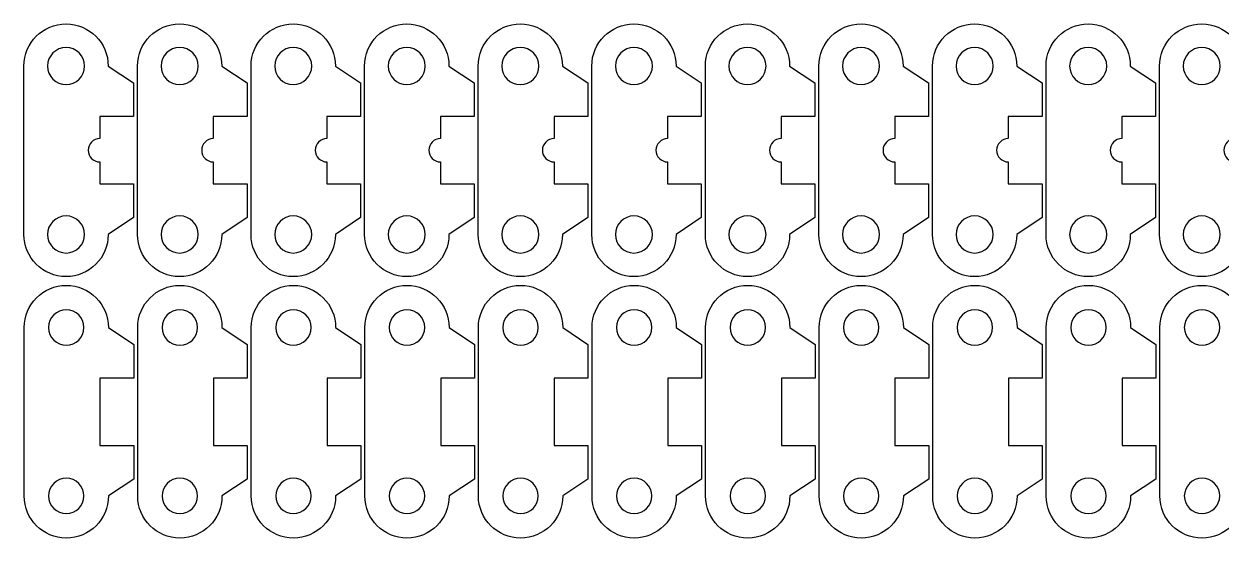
# Model space of a CAD drawing. Header units: inches. Extents: x 1117 to 1992, y -2324 to -585.
# Drawn here: x 1523.5 to 1594.5, y -2175.8 to -2145.3 of the extents above; entities that cross this region are included whole.
import ezdxf

# ---------------------------------------------------------------- set-up
doc = ezdxf.new("R2010")
doc.units = ezdxf.units.IN
doc.header["$MEASUREMENT"] = 0
doc.layers.add('Layer 1', color=7, linetype='Continuous')

msp = doc.modelspace()

# ---------------------------------------------------------------- linework, layer by layer
at = {"layer": 'Layer 1', "color": 18, "lineweight": 30, "true_color": 0x010101}
for points, knots in [([(1529.988, -2148.768), (1529.988, -2148.768), (1528.488, -2147.768), (1528.488, -2147.768), (1528.488, -2146.388), (1527.368, -2145.268), (1525.988, -2145.268), (1524.608, -2145.268), (1523.488, -2146.388), (1523.488, -2147.768), (1523.488, -2147.768), (1523.488, -2157.768), (1523.488, -2157.768), (1523.488, -2159.15), (1524.608, -2160.268), (1525.988, -2160.268), (1527.369, -2160.268), (1528.488, -2159.149), (1528.488, -2157.768), (1528.488, -2157.768), (1529.988, -2156.768), (1529.988, -2156.768), (1529.988, -2156.768), (1529.988, -2154.768), (1529.988, -2154.768), (1529.988, -2154.768), (1527.986, -2154.768), (1527.986, -2154.768), (1527.986, -2154.768), (1527.986, -2153.459), (1527.986, -2153.459), (1527.604, -2153.459), (1527.295, -2153.149), (1527.295, -2152.768), (1527.295, -2152.386), (1527.604, -2152.077), (1527.986, -2152.077), (1527.986, -2152.077), (1527.986, -2150.768), (1527.986, -2150.768), (1527.986, -2150.768), (1529.988, -2150.768), (1529.988, -2150.768), (1529.988, -2150.768), (1529.988, -2148.768), (1529.988, -2148.768)], [0, 0, 0, 0, 1, 1, 1, 2, 2, 2, 3, 3, 3, 4, 4, 4, 5, 5, 5, 6, 6, 6, 7, 7, 7, 8, 8, 8, 9, 9, 9, 10, 10, 10, 11, 11, 11, 12, 12, 12, 13, 13, 13, 14, 14, 14, 15, 15, 15, 15]), ([(1536.728, -2148.768), (1536.728, -2148.768), (1535.228, -2147.768), (1535.228, -2147.768), (1535.228, -2146.388), (1534.108, -2145.268), (1532.727, -2145.268), (1531.347, -2145.268), (1530.227, -2146.388), (1530.227, -2147.768), (1530.227, -2147.768), (1530.227, -2157.768), (1530.227, -2157.768), (1530.227, -2159.15), (1531.347, -2160.268), (1532.727, -2160.268), (1534.108, -2160.268), (1535.228, -2159.149), (1535.228, -2157.768), (1535.228, -2157.768), (1536.728, -2156.768), (1536.728, -2156.768), (1536.728, -2156.768), (1536.728, -2154.768), (1536.728, -2154.768), (1536.728, -2154.768), (1534.726, -2154.768), (1534.726, -2154.768), (1534.726, -2154.768), (1534.726, -2153.459), (1534.726, -2153.459), (1534.344, -2153.459), (1534.035, -2153.149), (1534.035, -2152.768), (1534.035, -2152.386), (1534.344, -2152.077), (1534.726, -2152.077), (1534.726, -2152.077), (1534.726, -2150.768), (1534.726, -2150.768), (1534.726, -2150.768), (1536.728, -2150.768), (1536.728, -2150.768), (1536.728, -2150.768), (1536.728, -2148.768), (1536.728, -2148.768)], [0, 0, 0, 0, 1, 1, 1, 2, 2, 2, 3, 3, 3, 4, 4, 4, 5, 5, 5, 6, 6, 6, 7, 7, 7, 8, 8, 8, 9, 9, 9, 10, 10, 10, 11, 11, 11, 12, 12, 12, 13, 13, 13, 14, 14, 14, 15, 15, 15, 15]), ([(1543.467, -2148.768), (1543.467, -2148.768), (1541.968, -2147.768), (1541.968, -2147.768), (1541.968, -2146.388), (1540.848, -2145.268), (1539.467, -2145.268), (1538.087, -2145.268), (1536.967, -2146.388), (1536.967, -2147.768), (1536.967, -2147.768), (1536.967, -2157.768), (1536.967, -2157.768), (1536.967, -2159.15), (1538.087, -2160.268), (1539.467, -2160.268), (1540.848, -2160.268), (1541.968, -2159.149), (1541.968, -2157.768), (1541.968, -2157.768), (1543.467, -2156.768), (1543.467, -2156.768), (1543.467, -2156.768), (1543.467, -2154.768), (1543.467, -2154.768), (1543.467, -2154.768), (1541.465, -2154.768), (1541.465, -2154.768), (1541.465, -2154.768), (1541.465, -2153.459), (1541.465, -2153.459), (1541.084, -2153.459), (1540.775, -2153.149), (1540.775, -2152.768), (1540.775, -2152.386), (1541.084, -2152.077), (1541.465, -2152.077), (1541.465, -2152.077), (1541.465, -2150.768), (1541.465, -2150.768), (1541.465, -2150.768), (1543.467, -2150.768), (1543.467, -2150.768), (1543.467, -2150.768), (1543.467, -2148.768), (1543.467, -2148.768)], [0, 0, 0, 0, 1, 1, 1, 2, 2, 2, 3, 3, 3, 4, 4, 4, 5, 5, 5, 6, 6, 6, 7, 7, 7, 8, 8, 8, 9, 9, 9, 10, 10, 10, 11, 11, 11, 12, 12, 12, 13, 13, 13, 14, 14, 14, 15, 15, 15, 15]), ([(1550.207, -2148.768), (1550.207, -2148.768), (1548.707, -2147.768), (1548.707, -2147.768), (1548.707, -2146.388), (1547.587, -2145.268), (1546.207, -2145.268), (1544.827, -2145.268), (1543.706, -2146.388), (1543.706, -2147.768), (1543.706, -2147.768), (1543.706, -2157.768), (1543.706, -2157.768), (1543.706, -2159.15), (1544.827, -2160.268), (1546.207, -2160.268), (1547.588, -2160.268), (1548.707, -2159.149), (1548.707, -2157.768), (1548.707, -2157.768), (1550.207, -2156.768), (1550.207, -2156.768), (1550.207, -2156.768), (1550.207, -2154.768), (1550.207, -2154.768), (1550.207, -2154.768), (1548.205, -2154.768), (1548.205, -2154.768), (1548.205, -2154.768), (1548.205, -2153.459), (1548.205, -2153.459), (1547.823, -2153.459), (1547.514, -2153.149), (1547.514, -2152.768), (1547.514, -2152.386), (1547.823, -2152.077), (1548.205, -2152.077), (1548.205, -2152.077), (1548.205, -2150.768), (1548.205, -2150.768), (1548.205, -2150.768), (1550.207, -2150.768), (1550.207, -2150.768), (1550.207, -2150.768), (1550.207, -2148.768), (1550.207, -2148.768)], [0, 0, 0, 0, 1, 1, 1, 2, 2, 2, 3, 3, 3, 4, 4, 4, 5, 5, 5, 6, 6, 6, 7, 7, 7, 8, 8, 8, 9, 9, 9, 10, 10, 10, 11, 11, 11, 12, 12, 12, 13, 13, 13, 14, 14, 14, 15, 15, 15, 15]), ([(1556.946, -2148.768), (1556.946, -2148.768), (1555.447, -2147.768), (1555.447, -2147.768), (1555.447, -2146.388), (1554.327, -2145.268), (1552.946, -2145.268), (1551.566, -2145.268), (1550.446, -2146.388), (1550.446, -2147.768), (1550.446, -2147.768), (1550.446, -2157.768), (1550.446, -2157.768), (1550.446, -2159.15), (1551.566, -2160.268), (1552.946, -2160.268), (1554.327, -2160.268), (1555.447, -2159.149), (1555.447, -2157.768), (1555.447, -2157.768), (1556.946, -2156.768), (1556.946, -2156.768), (1556.946, -2156.768), (1556.946, -2154.768), (1556.946, -2154.768), (1556.946, -2154.768), (1554.945, -2154.768), (1554.945, -2154.768), (1554.945, -2154.768), (1554.945, -2153.459), (1554.945, -2153.459), (1554.563, -2153.459), (1554.254, -2153.149), (1554.254, -2152.768), (1554.254, -2152.386), (1554.563, -2152.077), (1554.945, -2152.077), (1554.945, -2152.077), (1554.945, -2150.768), (1554.945, -2150.768), (1554.945, -2150.768), (1556.946, -2150.768), (1556.946, -2150.768), (1556.946, -2150.768), (1556.946, -2148.768), (1556.946, -2148.768)], [0, 0, 0, 0, 1, 1, 1, 2, 2, 2, 3, 3, 3, 4, 4, 4, 5, 5, 5, 6, 6, 6, 7, 7, 7, 8, 8, 8, 9, 9, 9, 10, 10, 10, 11, 11, 11, 12, 12, 12, 13, 13, 13, 14, 14, 14, 15, 15, 15, 15]), ([(1563.686, -2148.768), (1563.686, -2148.768), (1562.186, -2147.768), (1562.186, -2147.768), (1562.186, -2146.388), (1561.066, -2145.268), (1559.686, -2145.268), (1558.306, -2145.268), (1557.186, -2146.388), (1557.186, -2147.768), (1557.186, -2147.768), (1557.186, -2157.768), (1557.186, -2157.768), (1557.186, -2159.15), (1558.306, -2160.268), (1559.686, -2160.268), (1561.067, -2160.268), (1562.186, -2159.149), (1562.186, -2157.768), (1562.186, -2157.768), (1563.686, -2156.768), (1563.686, -2156.768), (1563.686, -2156.768), (1563.686, -2154.768), (1563.686, -2154.768), (1563.686, -2154.768), (1561.684, -2154.768), (1561.684, -2154.768), (1561.684, -2154.768), (1561.684, -2153.459), (1561.684, -2153.459), (1561.302, -2153.459), (1560.993, -2153.149), (1560.993, -2152.768), (1560.993, -2152.386), (1561.302, -2152.077), (1561.684, -2152.077), (1561.684, -2152.077), (1561.684, -2150.768), (1561.684, -2150.768), (1561.684, -2150.768), (1563.686, -2150.768), (1563.686, -2150.768), (1563.686, -2150.768), (1563.686, -2148.768), (1563.686, -2148.768)], [0, 0, 0, 0, 1, 1, 1, 2, 2, 2, 3, 3, 3, 4, 4, 4, 5, 5, 5, 6, 6, 6, 7, 7, 7, 8, 8, 8, 9, 9, 9, 10, 10, 10, 11, 11, 11, 12, 12, 12, 13, 13, 13, 14, 14, 14, 15, 15, 15, 15]), ([(1570.426, -2148.768), (1570.426, -2148.768), (1568.926, -2147.768), (1568.926, -2147.768), (1568.926, -2146.388), (1567.806, -2145.268), (1566.426, -2145.268), (1565.046, -2145.268), (1563.926, -2146.388), (1563.926, -2147.768), (1563.926, -2147.768), (1563.926, -2157.768), (1563.926, -2157.768), (1563.926, -2159.15), (1565.046, -2160.268), (1566.426, -2160.268), (1567.806, -2160.268), (1568.926, -2159.149), (1568.926, -2157.768), (1568.926, -2157.768), (1570.426, -2156.768), (1570.426, -2156.768), (1570.426, -2156.768), (1570.426, -2154.768), (1570.426, -2154.768), (1570.426, -2154.768), (1568.424, -2154.768), (1568.424, -2154.768), (1568.424, -2154.768), (1568.424, -2153.459), (1568.424, -2153.459), (1568.042, -2153.459), (1567.733, -2153.149), (1567.733, -2152.768), (1567.733, -2152.386), (1568.042, -2152.077), (1568.424, -2152.077), (1568.424, -2152.077), (1568.424, -2150.768), (1568.424, -2150.768), (1568.424, -2150.768), (1570.426, -2150.768), (1570.426, -2150.768), (1570.426, -2150.768), (1570.426, -2148.768), (1570.426, -2148.768)], [0, 0, 0, 0, 1, 1, 1, 2, 2, 2, 3, 3, 3, 4, 4, 4, 5, 5, 5, 6, 6, 6, 7, 7, 7, 8, 8, 8, 9, 9, 9, 10, 10, 10, 11, 11, 11, 12, 12, 12, 13, 13, 13, 14, 14, 14, 15, 15, 15, 15]), ([(1577.165, -2148.768), (1577.165, -2148.768), (1575.666, -2147.768), (1575.666, -2147.768), (1575.666, -2146.388), (1574.545, -2145.268), (1573.165, -2145.268), (1571.785, -2145.268), (1570.665, -2146.388), (1570.665, -2147.768), (1570.665, -2147.768), (1570.665, -2157.768), (1570.665, -2157.768), (1570.665, -2159.15), (1571.785, -2160.268), (1573.165, -2160.268), (1574.546, -2160.268), (1575.666, -2159.149), (1575.666, -2157.768), (1575.666, -2157.768), (1577.165, -2156.768), (1577.165, -2156.768), (1577.165, -2156.768), (1577.165, -2154.768), (1577.165, -2154.768), (1577.165, -2154.768), (1575.163, -2154.768), (1575.163, -2154.768), (1575.163, -2154.768), (1575.163, -2153.459), (1575.163, -2153.459), (1574.782, -2153.459), (1574.472, -2153.149), (1574.472, -2152.768), (1574.472, -2152.386), (1574.782, -2152.077), (1575.163, -2152.077), (1575.163, -2152.077), (1575.163, -2150.768), (1575.163, -2150.768), (1575.163, -2150.768), (1577.165, -2150.768), (1577.165, -2150.768), (1577.165, -2150.768), (1577.165, -2148.768), (1577.165, -2148.768)], [0, 0, 0, 0, 1, 1, 1, 2, 2, 2, 3, 3, 3, 4, 4, 4, 5, 5, 5, 6, 6, 6, 7, 7, 7, 8, 8, 8, 9, 9, 9, 10, 10, 10, 11, 11, 11, 12, 12, 12, 13, 13, 13, 14, 14, 14, 15, 15, 15, 15]), ([(1583.905, -2148.768), (1583.905, -2148.768), (1582.405, -2147.768), (1582.405, -2147.768), (1582.405, -2146.388), (1581.285, -2145.268), (1579.905, -2145.268), (1578.525, -2145.268), (1577.405, -2146.388), (1577.405, -2147.768), (1577.405, -2147.768), (1577.405, -2157.768), (1577.405, -2157.768), (1577.405, -2159.15), (1578.525, -2160.268), (1579.905, -2160.268), (1581.286, -2160.268), (1582.405, -2159.149), (1582.405, -2157.768), (1582.405, -2157.768), (1583.905, -2156.768), (1583.905, -2156.768), (1583.905, -2156.768), (1583.905, -2154.768), (1583.905, -2154.768), (1583.905, -2154.768), (1581.903, -2154.768), (1581.903, -2154.768), (1581.903, -2154.768), (1581.903, -2153.459), (1581.903, -2153.459), (1581.521, -2153.459), (1581.212, -2153.149), (1581.212, -2152.768), (1581.212, -2152.386), (1581.521, -2152.077), (1581.903, -2152.077), (1581.903, -2152.077), (1581.903, -2150.768), (1581.903, -2150.768), (1581.903, -2150.768), (1583.905, -2150.768), (1583.905, -2150.768), (1583.905, -2150.768), (1583.905, -2148.768), (1583.905, -2148.768)], [0, 0, 0, 0, 1, 1, 1, 2, 2, 2, 3, 3, 3, 4, 4, 4, 5, 5, 5, 6, 6, 6, 7, 7, 7, 8, 8, 8, 9, 9, 9, 10, 10, 10, 11, 11, 11, 12, 12, 12, 13, 13, 13, 14, 14, 14, 15, 15, 15, 15]), ([(1590.645, -2148.768), (1590.645, -2148.768), (1589.145, -2147.768), (1589.145, -2147.768), (1589.145, -2146.388), (1588.025, -2145.268), (1586.645, -2145.268), (1585.264, -2145.268), (1584.144, -2146.388), (1584.144, -2147.768), (1584.144, -2147.768), (1584.144, -2157.768), (1584.144, -2157.768), (1584.144, -2159.15), (1585.264, -2160.268), (1586.645, -2160.268), (1588.025, -2160.268), (1589.145, -2159.149), (1589.145, -2157.768), (1589.145, -2157.768), (1590.645, -2156.768), (1590.645, -2156.768), (1590.645, -2156.768), (1590.645, -2154.768), (1590.645, -2154.768), (1590.645, -2154.768), (1588.643, -2154.768), (1588.643, -2154.768), (1588.643, -2154.768), (1588.643, -2153.459), (1588.643, -2153.459), (1588.261, -2153.459), (1587.952, -2153.149), (1587.952, -2152.768), (1587.952, -2152.386), (1588.261, -2152.077), (1588.643, -2152.077), (1588.643, -2152.077), (1588.643, -2150.768), (1588.643, -2150.768), (1588.643, -2150.768), (1590.645, -2150.768), (1590.645, -2150.768), (1590.645, -2150.768), (1590.645, -2148.768), (1590.645, -2148.768)], [0, 0, 0, 0, 1, 1, 1, 2, 2, 2, 3, 3, 3, 4, 4, 4, 5, 5, 5, 6, 6, 6, 7, 7, 7, 8, 8, 8, 9, 9, 9, 10, 10, 10, 11, 11, 11, 12, 12, 12, 13, 13, 13, 14, 14, 14, 15, 15, 15, 15]), ([(1597.384, -2148.768), (1597.384, -2148.768), (1595.885, -2147.768), (1595.885, -2147.768), (1595.885, -2146.388), (1594.765, -2145.268), (1593.384, -2145.268), (1592.004, -2145.268), (1590.884, -2146.388), (1590.884, -2147.768), (1590.884, -2147.768), (1590.884, -2157.768), (1590.884, -2157.768), (1590.884, -2159.15), (1592.004, -2160.268), (1593.384, -2160.268), (1594.765, -2160.268), (1595.885, -2159.149), (1595.885, -2157.768), (1595.885, -2157.768), (1597.384, -2156.768), (1597.384, -2156.768), (1597.384, -2156.768), (1597.384, -2154.768), (1597.384, -2154.768), (1597.384, -2154.768), (1595.382, -2154.768), (1595.382, -2154.768), (1595.382, -2154.768), (1595.382, -2153.459), (1595.382, -2153.459), (1595.001, -2153.459), (1594.692, -2153.149), (1594.692, -2152.768), (1594.692, -2152.386), (1595.001, -2152.077), (1595.382, -2152.077), (1595.382, -2152.077), (1595.382, -2150.768), (1595.382, -2150.768), (1595.382, -2150.768), (1597.384, -2150.768), (1597.384, -2150.768), (1597.384, -2150.768), (1597.384, -2148.768), (1597.384, -2148.768)], [0, 0, 0, 0, 1, 1, 1, 2, 2, 2, 3, 3, 3, 4, 4, 4, 5, 5, 5, 6, 6, 6, 7, 7, 7, 8, 8, 8, 9, 9, 9, 10, 10, 10, 11, 11, 11, 12, 12, 12, 13, 13, 13, 14, 14, 14, 15, 15, 15, 15]), ([(1525.988, -2148.868), (1525.38, -2148.868), (1524.888, -2148.376), (1524.888, -2147.768), (1524.888, -2147.16), (1525.381, -2146.668), (1525.988, -2146.668), (1526.596, -2146.668), (1527.088, -2147.16), (1527.088, -2147.768), (1527.088, -2148.376), (1526.595, -2148.868), (1525.988, -2148.868)], [0, 0, 0, 0, 1, 1, 1, 2, 2, 2, 3, 3, 3, 4, 4, 4, 4]), ([(1532.727, -2148.868), (1532.12, -2148.868), (1531.628, -2148.376), (1531.628, -2147.768), (1531.628, -2147.16), (1532.12, -2146.668), (1532.727, -2146.668), (1533.335, -2146.668), (1533.828, -2147.16), (1533.828, -2147.768), (1533.827, -2148.376), (1533.335, -2148.868), (1532.727, -2148.868)], [0, 0, 0, 0, 1, 1, 1, 2, 2, 2, 3, 3, 3, 4, 4, 4, 4]), ([(1539.467, -2148.868), (1538.86, -2148.868), (1538.367, -2148.376), (1538.367, -2147.768), (1538.367, -2147.16), (1538.86, -2146.668), (1539.467, -2146.668), (1540.075, -2146.668), (1540.567, -2147.16), (1540.567, -2147.768), (1540.567, -2148.376), (1540.074, -2148.868), (1539.467, -2148.868)], [0, 0, 0, 0, 1, 1, 1, 2, 2, 2, 3, 3, 3, 4, 4, 4, 4]), ([(1546.207, -2148.868), (1545.599, -2148.868), (1545.107, -2148.376), (1545.107, -2147.768), (1545.107, -2147.16), (1545.599, -2146.668), (1546.207, -2146.668), (1546.814, -2146.668), (1547.307, -2147.16), (1547.307, -2147.768), (1547.307, -2148.376), (1546.814, -2148.868), (1546.207, -2148.868)], [0, 0, 0, 0, 1, 1, 1, 2, 2, 2, 3, 3, 3, 4, 4, 4, 4]), ([(1552.946, -2148.868), (1552.339, -2148.868), (1551.847, -2148.376), (1551.847, -2147.768), (1551.847, -2147.16), (1552.339, -2146.668), (1552.946, -2146.668), (1553.554, -2146.668), (1554.047, -2147.16), (1554.047, -2147.768), (1554.047, -2148.376), (1553.554, -2148.868), (1552.946, -2148.868)], [0, 0, 0, 0, 1, 1, 1, 2, 2, 2, 3, 3, 3, 4, 4, 4, 4]), ([(1559.686, -2148.868), (1559.078, -2148.868), (1558.586, -2148.376), (1558.586, -2147.768), (1558.586, -2147.16), (1559.079, -2146.668), (1559.686, -2146.668), (1560.294, -2146.668), (1560.786, -2147.16), (1560.786, -2147.768), (1560.786, -2148.376), (1560.294, -2148.868), (1559.686, -2148.868)], [0, 0, 0, 0, 1, 1, 1, 2, 2, 2, 3, 3, 3, 4, 4, 4, 4]), ([(1566.426, -2148.868), (1565.818, -2148.868), (1565.326, -2148.376), (1565.326, -2147.768), (1565.326, -2147.16), (1565.819, -2146.668), (1566.426, -2146.668), (1567.034, -2146.668), (1567.526, -2147.16), (1567.526, -2147.768), (1567.526, -2148.376), (1567.033, -2148.868), (1566.426, -2148.868)], [0, 0, 0, 0, 1, 1, 1, 2, 2, 2, 3, 3, 3, 4, 4, 4, 4]), ([(1573.165, -2148.868), (1572.558, -2148.868), (1572.066, -2148.376), (1572.066, -2147.768), (1572.066, -2147.16), (1572.558, -2146.668), (1573.165, -2146.668), (1573.773, -2146.668), (1574.266, -2147.16), (1574.266, -2147.768), (1574.266, -2148.376), (1573.773, -2148.868), (1573.165, -2148.868)], [0, 0, 0, 0, 1, 1, 1, 2, 2, 2, 3, 3, 3, 4, 4, 4, 4]), ([(1579.905, -2148.868), (1579.298, -2148.868), (1578.805, -2148.376), (1578.805, -2147.768), (1578.805, -2147.16), (1579.298, -2146.668), (1579.905, -2146.668), (1580.513, -2146.668), (1581.005, -2147.16), (1581.005, -2147.768), (1581.005, -2148.376), (1580.512, -2148.868), (1579.905, -2148.868)], [0, 0, 0, 0, 1, 1, 1, 2, 2, 2, 3, 3, 3, 4, 4, 4, 4]), ([(1586.645, -2148.868), (1586.037, -2148.868), (1585.545, -2148.376), (1585.545, -2147.768), (1585.545, -2147.16), (1586.037, -2146.668), (1586.645, -2146.668), (1587.252, -2146.668), (1587.745, -2147.16), (1587.745, -2147.768), (1587.745, -2148.376), (1587.252, -2148.868), (1586.645, -2148.868)], [0, 0, 0, 0, 1, 1, 1, 2, 2, 2, 3, 3, 3, 4, 4, 4, 4]), ([(1593.384, -2148.868), (1592.777, -2148.868), (1592.285, -2148.376), (1592.285, -2147.768), (1592.285, -2147.16), (1592.777, -2146.668), (1593.384, -2146.668), (1593.992, -2146.668), (1594.485, -2147.16), (1594.485, -2147.768), (1594.485, -2148.376), (1593.992, -2148.868), (1593.384, -2148.868)], [0, 0, 0, 0, 1, 1, 1, 2, 2, 2, 3, 3, 3, 4, 4, 4, 4]), ([(1525.988, -2158.868), (1525.38, -2158.868), (1524.888, -2158.375), (1524.888, -2157.768), (1524.888, -2157.16), (1525.381, -2156.667), (1525.988, -2156.667), (1526.596, -2156.667), (1527.088, -2157.16), (1527.088, -2157.768), (1527.088, -2158.375), (1526.595, -2158.868), (1525.988, -2158.868)], [0, 0, 0, 0, 1, 1, 1, 2, 2, 2, 3, 3, 3, 4, 4, 4, 4]), ([(1532.727, -2158.868), (1532.12, -2158.868), (1531.628, -2158.375), (1531.628, -2157.768), (1531.628, -2157.16), (1532.12, -2156.667), (1532.727, -2156.667), (1533.335, -2156.667), (1533.828, -2157.16), (1533.828, -2157.768), (1533.827, -2158.375), (1533.335, -2158.868), (1532.727, -2158.868)], [0, 0, 0, 0, 1, 1, 1, 2, 2, 2, 3, 3, 3, 4, 4, 4, 4]), ([(1539.467, -2158.868), (1538.86, -2158.868), (1538.367, -2158.375), (1538.367, -2157.768), (1538.367, -2157.16), (1538.86, -2156.667), (1539.467, -2156.667), (1540.075, -2156.667), (1540.567, -2157.16), (1540.567, -2157.768), (1540.567, -2158.375), (1540.074, -2158.868), (1539.467, -2158.868)], [0, 0, 0, 0, 1, 1, 1, 2, 2, 2, 3, 3, 3, 4, 4, 4, 4]), ([(1546.207, -2158.868), (1545.599, -2158.868), (1545.107, -2158.375), (1545.107, -2157.768), (1545.107, -2157.16), (1545.599, -2156.667), (1546.207, -2156.667), (1546.814, -2156.667), (1547.307, -2157.16), (1547.307, -2157.768), (1547.307, -2158.375), (1546.814, -2158.868), (1546.207, -2158.868)], [0, 0, 0, 0, 1, 1, 1, 2, 2, 2, 3, 3, 3, 4, 4, 4, 4]), ([(1552.946, -2158.868), (1552.339, -2158.868), (1551.847, -2158.375), (1551.847, -2157.768), (1551.847, -2157.16), (1552.339, -2156.667), (1552.946, -2156.667), (1553.554, -2156.667), (1554.047, -2157.16), (1554.047, -2157.768), (1554.047, -2158.375), (1553.554, -2158.868), (1552.946, -2158.868)], [0, 0, 0, 0, 1, 1, 1, 2, 2, 2, 3, 3, 3, 4, 4, 4, 4]), ([(1559.686, -2158.868), (1559.078, -2158.868), (1558.586, -2158.375), (1558.586, -2157.768), (1558.586, -2157.16), (1559.079, -2156.667), (1559.686, -2156.667), (1560.294, -2156.667), (1560.786, -2157.16), (1560.786, -2157.768), (1560.786, -2158.375), (1560.294, -2158.868), (1559.686, -2158.868)], [0, 0, 0, 0, 1, 1, 1, 2, 2, 2, 3, 3, 3, 4, 4, 4, 4]), ([(1566.426, -2158.868), (1565.818, -2158.868), (1565.326, -2158.375), (1565.326, -2157.768), (1565.326, -2157.16), (1565.819, -2156.667), (1566.426, -2156.667), (1567.034, -2156.667), (1567.526, -2157.16), (1567.526, -2157.768), (1567.526, -2158.375), (1567.033, -2158.868), (1566.426, -2158.868)], [0, 0, 0, 0, 1, 1, 1, 2, 2, 2, 3, 3, 3, 4, 4, 4, 4]), ([(1573.165, -2158.868), (1572.558, -2158.868), (1572.066, -2158.375), (1572.066, -2157.768), (1572.066, -2157.16), (1572.558, -2156.667), (1573.165, -2156.667), (1573.773, -2156.667), (1574.266, -2157.16), (1574.266, -2157.768), (1574.266, -2158.375), (1573.773, -2158.868), (1573.165, -2158.868)], [0, 0, 0, 0, 1, 1, 1, 2, 2, 2, 3, 3, 3, 4, 4, 4, 4]), ([(1579.905, -2158.868), (1579.298, -2158.868), (1578.805, -2158.375), (1578.805, -2157.768), (1578.805, -2157.16), (1579.298, -2156.667), (1579.905, -2156.667), (1580.513, -2156.667), (1581.005, -2157.16), (1581.005, -2157.768), (1581.005, -2158.375), (1580.512, -2158.868), (1579.905, -2158.868)], [0, 0, 0, 0, 1, 1, 1, 2, 2, 2, 3, 3, 3, 4, 4, 4, 4]), ([(1586.645, -2158.868), (1586.037, -2158.868), (1585.545, -2158.375), (1585.545, -2157.768), (1585.545, -2157.16), (1586.037, -2156.667), (1586.645, -2156.667), (1587.252, -2156.667), (1587.745, -2157.16), (1587.745, -2157.768), (1587.745, -2158.375), (1587.252, -2158.868), (1586.645, -2158.868)], [0, 0, 0, 0, 1, 1, 1, 2, 2, 2, 3, 3, 3, 4, 4, 4, 4]), ([(1593.384, -2158.868), (1592.777, -2158.868), (1592.285, -2158.375), (1592.285, -2157.768), (1592.285, -2157.16), (1592.777, -2156.667), (1593.384, -2156.667), (1593.992, -2156.667), (1594.485, -2157.16), (1594.485, -2157.768), (1594.485, -2158.375), (1593.992, -2158.868), (1593.384, -2158.868)], [0, 0, 0, 0, 1, 1, 1, 2, 2, 2, 3, 3, 3, 4, 4, 4, 4]), ([(1526, -2175.79), (1527.381, -2175.79), (1528.501, -2174.671), (1528.501, -2173.29), (1528.501, -2173.29), (1530.001, -2172.29), (1530.001, -2172.29), (1530.001, -2172.29), (1530.001, -2170.29), (1530.001, -2170.29), (1530.001, -2170.29), (1527.999, -2170.29), (1527.999, -2170.29), (1527.999, -2170.29), (1527.999, -2166.29), (1527.999, -2166.29), (1527.999, -2166.29), (1530.001, -2166.29), (1530.001, -2166.29), (1530.001, -2166.29), (1530.001, -2164.29), (1530.001, -2164.29), (1530.001, -2164.29), (1528.501, -2163.29), (1528.501, -2163.29), (1528.501, -2161.909), (1527.381, -2160.79), (1526, -2160.79), (1524.62, -2160.79), (1523.5, -2161.909), (1523.5, -2163.29), (1523.5, -2163.29), (1523.5, -2173.29), (1523.5, -2173.29), (1523.5, -2174.671), (1524.62, -2175.79), (1526, -2175.79)], [0, 0, 0, 0, 1, 1, 1, 2, 2, 2, 3, 3, 3, 4, 4, 4, 5, 5, 5, 6, 6, 6, 7, 7, 7, 8, 8, 8, 9, 9, 9, 10, 10, 10, 11, 11, 11, 12, 12, 12, 12]), ([(1532.74, -2175.79), (1534.121, -2175.79), (1535.24, -2174.671), (1535.24, -2173.29), (1535.24, -2173.29), (1536.74, -2172.29), (1536.74, -2172.29), (1536.74, -2172.29), (1536.74, -2170.29), (1536.74, -2170.29), (1536.74, -2170.29), (1534.738, -2170.29), (1534.738, -2170.29), (1534.738, -2170.29), (1534.738, -2166.29), (1534.738, -2166.29), (1534.738, -2166.29), (1536.74, -2166.29), (1536.74, -2166.29), (1536.74, -2166.29), (1536.74, -2164.29), (1536.74, -2164.29), (1536.74, -2164.29), (1535.24, -2163.29), (1535.24, -2163.29), (1535.24, -2161.909), (1534.121, -2160.79), (1532.74, -2160.79), (1531.36, -2160.79), (1530.24, -2161.909), (1530.24, -2163.29), (1530.24, -2163.29), (1530.24, -2173.29), (1530.24, -2173.29), (1530.24, -2174.671), (1531.36, -2175.79), (1532.74, -2175.79)], [0, 0, 0, 0, 1, 1, 1, 2, 2, 2, 3, 3, 3, 4, 4, 4, 5, 5, 5, 6, 6, 6, 7, 7, 7, 8, 8, 8, 9, 9, 9, 10, 10, 10, 11, 11, 11, 12, 12, 12, 12]), ([(1539.48, -2175.79), (1540.861, -2175.79), (1541.981, -2174.671), (1541.981, -2173.29), (1541.981, -2173.29), (1543.481, -2172.29), (1543.481, -2172.29), (1543.481, -2172.29), (1543.481, -2170.29), (1543.481, -2170.29), (1543.481, -2170.29), (1541.479, -2170.29), (1541.479, -2170.29), (1541.479, -2170.29), (1541.479, -2166.29), (1541.479, -2166.29), (1541.479, -2166.29), (1543.481, -2166.29), (1543.481, -2166.29), (1543.481, -2166.29), (1543.481, -2164.29), (1543.481, -2164.29), (1543.481, -2164.29), (1541.981, -2163.29), (1541.981, -2163.29), (1541.981, -2161.909), (1540.861, -2160.79), (1539.48, -2160.79), (1538.1, -2160.79), (1536.98, -2161.909), (1536.98, -2163.29), (1536.98, -2163.29), (1536.98, -2173.29), (1536.98, -2173.29), (1536.98, -2174.671), (1538.099, -2175.79), (1539.48, -2175.79)], [0, 0, 0, 0, 1, 1, 1, 2, 2, 2, 3, 3, 3, 4, 4, 4, 5, 5, 5, 6, 6, 6, 7, 7, 7, 8, 8, 8, 9, 9, 9, 10, 10, 10, 11, 11, 11, 12, 12, 12, 12]), ([(1546.22, -2175.79), (1547.601, -2175.79), (1548.72, -2174.671), (1548.72, -2173.29), (1548.72, -2173.29), (1550.22, -2172.29), (1550.22, -2172.29), (1550.22, -2172.29), (1550.22, -2170.29), (1550.22, -2170.29), (1550.22, -2170.29), (1548.218, -2170.29), (1548.218, -2170.29), (1548.218, -2170.29), (1548.218, -2166.29), (1548.218, -2166.29), (1548.218, -2166.29), (1550.22, -2166.29), (1550.22, -2166.29), (1550.22, -2166.29), (1550.22, -2164.29), (1550.22, -2164.29), (1550.22, -2164.29), (1548.72, -2163.29), (1548.72, -2163.29), (1548.72, -2161.909), (1547.601, -2160.79), (1546.22, -2160.79), (1544.84, -2160.79), (1543.72, -2161.909), (1543.72, -2163.29), (1543.72, -2163.29), (1543.72, -2173.29), (1543.72, -2173.29), (1543.72, -2174.671), (1544.84, -2175.79), (1546.22, -2175.79)], [0, 0, 0, 0, 1, 1, 1, 2, 2, 2, 3, 3, 3, 4, 4, 4, 5, 5, 5, 6, 6, 6, 7, 7, 7, 8, 8, 8, 9, 9, 9, 10, 10, 10, 11, 11, 11, 12, 12, 12, 12]), ([(1552.96, -2175.79), (1554.341, -2175.79), (1555.461, -2174.671), (1555.461, -2173.29), (1555.461, -2173.29), (1556.961, -2172.29), (1556.961, -2172.29), (1556.961, -2172.29), (1556.961, -2170.29), (1556.961, -2170.29), (1556.961, -2170.29), (1554.959, -2170.29), (1554.959, -2170.29), (1554.959, -2170.29), (1554.959, -2166.29), (1554.959, -2166.29), (1554.959, -2166.29), (1556.961, -2166.29), (1556.961, -2166.29), (1556.961, -2166.29), (1556.961, -2164.29), (1556.961, -2164.29), (1556.961, -2164.29), (1555.461, -2163.29), (1555.461, -2163.29), (1555.461, -2161.909), (1554.341, -2160.79), (1552.96, -2160.79), (1551.58, -2160.79), (1550.46, -2161.909), (1550.46, -2163.29), (1550.46, -2163.29), (1550.46, -2173.29), (1550.46, -2173.29), (1550.46, -2174.671), (1551.579, -2175.79), (1552.96, -2175.79)], [0, 0, 0, 0, 1, 1, 1, 2, 2, 2, 3, 3, 3, 4, 4, 4, 5, 5, 5, 6, 6, 6, 7, 7, 7, 8, 8, 8, 9, 9, 9, 10, 10, 10, 11, 11, 11, 12, 12, 12, 12]), ([(1559.7, -2175.79), (1561.081, -2175.79), (1562.201, -2174.671), (1562.201, -2173.29), (1562.201, -2173.29), (1563.7, -2172.29), (1563.7, -2172.29), (1563.7, -2172.29), (1563.7, -2170.29), (1563.7, -2170.29), (1563.7, -2170.29), (1561.699, -2170.29), (1561.699, -2170.29), (1561.699, -2170.29), (1561.699, -2166.29), (1561.699, -2166.29), (1561.699, -2166.29), (1563.7, -2166.29), (1563.7, -2166.29), (1563.7, -2166.29), (1563.7, -2164.29), (1563.7, -2164.29), (1563.7, -2164.29), (1562.201, -2163.29), (1562.201, -2163.29), (1562.201, -2161.909), (1561.081, -2160.79), (1559.7, -2160.79), (1558.32, -2160.79), (1557.2, -2161.909), (1557.2, -2163.29), (1557.2, -2163.29), (1557.2, -2173.29), (1557.2, -2173.29), (1557.2, -2174.671), (1558.32, -2175.79), (1559.7, -2175.79)], [0, 0, 0, 0, 1, 1, 1, 2, 2, 2, 3, 3, 3, 4, 4, 4, 5, 5, 5, 6, 6, 6, 7, 7, 7, 8, 8, 8, 9, 9, 9, 10, 10, 10, 11, 11, 11, 12, 12, 12, 12]), ([(1566.44, -2175.79), (1567.821, -2175.79), (1568.941, -2174.671), (1568.941, -2173.29), (1568.941, -2173.29), (1570.441, -2172.29), (1570.441, -2172.29), (1570.441, -2172.29), (1570.441, -2170.29), (1570.441, -2170.29), (1570.441, -2170.29), (1568.438, -2170.29), (1568.438, -2170.29), (1568.438, -2170.29), (1568.438, -2166.29), (1568.438, -2166.29), (1568.438, -2166.29), (1570.441, -2166.29), (1570.441, -2166.29), (1570.441, -2166.29), (1570.441, -2164.29), (1570.441, -2164.29), (1570.441, -2164.29), (1568.941, -2163.29), (1568.941, -2163.29), (1568.941, -2161.909), (1567.821, -2160.79), (1566.44, -2160.79), (1565.06, -2160.79), (1563.94, -2161.909), (1563.94, -2163.29), (1563.94, -2163.29), (1563.94, -2173.29), (1563.94, -2173.29), (1563.94, -2174.671), (1565.06, -2175.79), (1566.44, -2175.79)], [0, 0, 0, 0, 1, 1, 1, 2, 2, 2, 3, 3, 3, 4, 4, 4, 5, 5, 5, 6, 6, 6, 7, 7, 7, 8, 8, 8, 9, 9, 9, 10, 10, 10, 11, 11, 11, 12, 12, 12, 12]), ([(1573.18, -2175.79), (1574.561, -2175.79), (1575.681, -2174.671), (1575.681, -2173.29), (1575.681, -2173.29), (1577.18, -2172.29), (1577.18, -2172.29), (1577.18, -2172.29), (1577.18, -2170.29), (1577.18, -2170.29), (1577.18, -2170.29), (1575.179, -2170.29), (1575.179, -2170.29), (1575.179, -2170.29), (1575.179, -2166.29), (1575.179, -2166.29), (1575.179, -2166.29), (1577.18, -2166.29), (1577.18, -2166.29), (1577.18, -2166.29), (1577.18, -2164.29), (1577.18, -2164.29), (1577.18, -2164.29), (1575.681, -2163.29), (1575.681, -2163.29), (1575.681, -2161.909), (1574.561, -2160.79), (1573.18, -2160.79), (1571.8, -2160.79), (1570.68, -2161.909), (1570.68, -2163.29), (1570.68, -2163.29), (1570.68, -2173.29), (1570.68, -2173.29), (1570.68, -2174.671), (1571.8, -2175.79), (1573.18, -2175.79)], [0, 0, 0, 0, 1, 1, 1, 2, 2, 2, 3, 3, 3, 4, 4, 4, 5, 5, 5, 6, 6, 6, 7, 7, 7, 8, 8, 8, 9, 9, 9, 10, 10, 10, 11, 11, 11, 12, 12, 12, 12]), ([(1579.92, -2175.79), (1581.301, -2175.79), (1582.421, -2174.671), (1582.421, -2173.29), (1582.421, -2173.29), (1583.921, -2172.29), (1583.921, -2172.29), (1583.921, -2172.29), (1583.921, -2170.29), (1583.921, -2170.29), (1583.921, -2170.29), (1581.918, -2170.29), (1581.918, -2170.29), (1581.918, -2170.29), (1581.918, -2166.29), (1581.918, -2166.29), (1581.918, -2166.29), (1583.921, -2166.29), (1583.921, -2166.29), (1583.921, -2166.29), (1583.921, -2164.29), (1583.921, -2164.29), (1583.921, -2164.29), (1582.421, -2163.29), (1582.421, -2163.29), (1582.421, -2161.909), (1581.301, -2160.79), (1579.92, -2160.79), (1578.54, -2160.79), (1577.42, -2161.909), (1577.42, -2163.29), (1577.42, -2163.29), (1577.42, -2173.29), (1577.42, -2173.29), (1577.42, -2174.671), (1578.54, -2175.79), (1579.92, -2175.79)], [0, 0, 0, 0, 1, 1, 1, 2, 2, 2, 3, 3, 3, 4, 4, 4, 5, 5, 5, 6, 6, 6, 7, 7, 7, 8, 8, 8, 9, 9, 9, 10, 10, 10, 11, 11, 11, 12, 12, 12, 12]), ([(1586.66, -2175.79), (1588.041, -2175.79), (1589.161, -2174.671), (1589.161, -2173.29), (1589.161, -2173.29), (1590.66, -2172.29), (1590.66, -2172.29), (1590.66, -2172.29), (1590.66, -2170.29), (1590.66, -2170.29), (1590.66, -2170.29), (1588.659, -2170.29), (1588.659, -2170.29), (1588.659, -2170.29), (1588.659, -2166.29), (1588.659, -2166.29), (1588.659, -2166.29), (1590.66, -2166.29), (1590.66, -2166.29), (1590.66, -2166.29), (1590.66, -2164.29), (1590.66, -2164.29), (1590.66, -2164.29), (1589.161, -2163.29), (1589.161, -2163.29), (1589.161, -2161.909), (1588.041, -2160.79), (1586.66, -2160.79), (1585.28, -2160.79), (1584.16, -2161.909), (1584.16, -2163.29), (1584.16, -2163.29), (1584.16, -2173.29), (1584.16, -2173.29), (1584.16, -2174.671), (1585.28, -2175.79), (1586.66, -2175.79)], [0, 0, 0, 0, 1, 1, 1, 2, 2, 2, 3, 3, 3, 4, 4, 4, 5, 5, 5, 6, 6, 6, 7, 7, 7, 8, 8, 8, 9, 9, 9, 10, 10, 10, 11, 11, 11, 12, 12, 12, 12]), ([(1593.4, -2175.79), (1594.781, -2175.79), (1595.901, -2174.671), (1595.901, -2173.29), (1595.901, -2173.29), (1597.401, -2172.29), (1597.401, -2172.29), (1597.401, -2172.29), (1597.401, -2170.29), (1597.401, -2170.29), (1597.401, -2170.29), (1595.399, -2170.29), (1595.399, -2170.29), (1595.399, -2170.29), (1595.399, -2166.29), (1595.399, -2166.29), (1595.399, -2166.29), (1597.401, -2166.29), (1597.401, -2166.29), (1597.401, -2166.29), (1597.401, -2164.29), (1597.401, -2164.29), (1597.401, -2164.29), (1595.901, -2163.29), (1595.901, -2163.29), (1595.901, -2161.909), (1594.781, -2160.79), (1593.4, -2160.79), (1592.02, -2160.79), (1590.9, -2161.909), (1590.9, -2163.29), (1590.9, -2163.29), (1590.9, -2173.29), (1590.9, -2173.29), (1590.9, -2174.671), (1592.019, -2175.79), (1593.4, -2175.79)], [0, 0, 0, 0, 1, 1, 1, 2, 2, 2, 3, 3, 3, 4, 4, 4, 5, 5, 5, 6, 6, 6, 7, 7, 7, 8, 8, 8, 9, 9, 9, 10, 10, 10, 11, 11, 11, 12, 12, 12, 12]), ([(1526, -2164.34), (1525.42, -2164.34), (1524.951, -2163.87), (1524.951, -2163.29), (1524.951, -2162.71), (1525.42, -2162.239), (1526, -2162.239), (1526.581, -2162.239), (1527.051, -2162.71), (1527.051, -2163.29), (1527.05, -2163.87), (1526.58, -2164.34), (1526, -2164.34)], [0, 0, 0, 0, 1, 1, 1, 2, 2, 2, 3, 3, 3, 4, 4, 4, 4]), ([(1532.74, -2164.34), (1532.159, -2164.34), (1531.69, -2163.87), (1531.69, -2163.29), (1531.69, -2162.71), (1532.159, -2162.239), (1532.74, -2162.239), (1533.32, -2162.239), (1533.79, -2162.71), (1533.79, -2163.29), (1533.79, -2163.87), (1533.32, -2164.34), (1532.74, -2164.34)], [0, 0, 0, 0, 1, 1, 1, 2, 2, 2, 3, 3, 3, 4, 4, 4, 4]), ([(1539.48, -2164.34), (1538.9, -2164.34), (1538.43, -2163.87), (1538.43, -2163.29), (1538.43, -2162.71), (1538.9, -2162.239), (1539.48, -2162.239), (1540.061, -2162.239), (1540.531, -2162.71), (1540.531, -2163.29), (1540.53, -2163.87), (1540.06, -2164.34), (1539.48, -2164.34)], [0, 0, 0, 0, 1, 1, 1, 2, 2, 2, 3, 3, 3, 4, 4, 4, 4]), ([(1546.22, -2164.34), (1545.64, -2164.34), (1545.17, -2163.87), (1545.17, -2163.29), (1545.17, -2162.71), (1545.64, -2162.239), (1546.22, -2162.239), (1546.8, -2162.239), (1547.27, -2162.71), (1547.27, -2163.29), (1547.27, -2163.87), (1546.8, -2164.34), (1546.22, -2164.34)], [0, 0, 0, 0, 1, 1, 1, 2, 2, 2, 3, 3, 3, 4, 4, 4, 4]), ([(1552.96, -2164.34), (1552.38, -2164.34), (1551.91, -2163.87), (1551.91, -2163.29), (1551.91, -2162.71), (1552.38, -2162.239), (1552.96, -2162.239), (1553.541, -2162.239), (1554.011, -2162.71), (1554.011, -2163.29), (1554.011, -2163.87), (1553.54, -2164.34), (1552.96, -2164.34)], [0, 0, 0, 0, 1, 1, 1, 2, 2, 2, 3, 3, 3, 4, 4, 4, 4]), ([(1559.7, -2164.34), (1559.12, -2164.34), (1558.65, -2163.87), (1558.65, -2163.29), (1558.65, -2162.71), (1559.12, -2162.239), (1559.7, -2162.239), (1560.28, -2162.239), (1560.75, -2162.71), (1560.75, -2163.29), (1560.75, -2163.87), (1560.28, -2164.34), (1559.7, -2164.34)], [0, 0, 0, 0, 1, 1, 1, 2, 2, 2, 3, 3, 3, 4, 4, 4, 4]), ([(1566.44, -2164.34), (1565.86, -2164.34), (1565.39, -2163.87), (1565.39, -2163.29), (1565.39, -2162.71), (1565.86, -2162.239), (1566.44, -2162.239), (1567.021, -2162.239), (1567.491, -2162.71), (1567.491, -2163.29), (1567.49, -2163.87), (1567.02, -2164.34), (1566.44, -2164.34)], [0, 0, 0, 0, 1, 1, 1, 2, 2, 2, 3, 3, 3, 4, 4, 4, 4]), ([(1573.18, -2164.34), (1572.6, -2164.34), (1572.13, -2163.87), (1572.13, -2163.29), (1572.13, -2162.71), (1572.6, -2162.239), (1573.18, -2162.239), (1573.76, -2162.239), (1574.23, -2162.71), (1574.23, -2163.29), (1574.23, -2163.87), (1573.76, -2164.34), (1573.18, -2164.34)], [0, 0, 0, 0, 1, 1, 1, 2, 2, 2, 3, 3, 3, 4, 4, 4, 4]), ([(1579.92, -2164.34), (1579.34, -2164.34), (1578.87, -2163.87), (1578.87, -2163.29), (1578.87, -2162.71), (1579.34, -2162.239), (1579.92, -2162.239), (1580.501, -2162.239), (1580.971, -2162.71), (1580.971, -2163.29), (1580.97, -2163.87), (1580.5, -2164.34), (1579.92, -2164.34)], [0, 0, 0, 0, 1, 1, 1, 2, 2, 2, 3, 3, 3, 4, 4, 4, 4]), ([(1586.66, -2164.34), (1586.08, -2164.34), (1585.61, -2163.87), (1585.61, -2163.29), (1585.61, -2162.71), (1586.08, -2162.239), (1586.66, -2162.239), (1587.241, -2162.239), (1587.71, -2162.71), (1587.71, -2163.29), (1587.71, -2163.87), (1587.241, -2164.34), (1586.66, -2164.34)], [0, 0, 0, 0, 1, 1, 1, 2, 2, 2, 3, 3, 3, 4, 4, 4, 4]), ([(1593.4, -2164.34), (1592.82, -2164.34), (1592.35, -2163.87), (1592.35, -2163.29), (1592.35, -2162.71), (1592.82, -2162.239), (1593.4, -2162.239), (1593.981, -2162.239), (1594.451, -2162.71), (1594.451, -2163.29), (1594.45, -2163.87), (1593.98, -2164.34), (1593.4, -2164.34)], [0, 0, 0, 0, 1, 1, 1, 2, 2, 2, 3, 3, 3, 4, 4, 4, 4]), ([(1526, -2174.34), (1525.42, -2174.34), (1524.951, -2173.87), (1524.951, -2173.29), (1524.951, -2172.709), (1525.42, -2172.239), (1526, -2172.239), (1526.581, -2172.239), (1527.051, -2172.709), (1527.051, -2173.29), (1527.051, -2173.87), (1526.58, -2174.34), (1526, -2174.34)], [0, 0, 0, 0, 1, 1, 1, 2, 2, 2, 3, 3, 3, 4, 4, 4, 4]), ([(1532.74, -2174.34), (1532.159, -2174.34), (1531.69, -2173.87), (1531.69, -2173.29), (1531.69, -2172.709), (1532.159, -2172.239), (1532.74, -2172.239), (1533.32, -2172.239), (1533.79, -2172.709), (1533.79, -2173.29), (1533.79, -2173.87), (1533.32, -2174.34), (1532.74, -2174.34)], [0, 0, 0, 0, 1, 1, 1, 2, 2, 2, 3, 3, 3, 4, 4, 4, 4]), ([(1539.48, -2174.34), (1538.9, -2174.34), (1538.43, -2173.87), (1538.43, -2173.29), (1538.43, -2172.709), (1538.9, -2172.239), (1539.48, -2172.239), (1540.061, -2172.239), (1540.531, -2172.709), (1540.531, -2173.29), (1540.531, -2173.87), (1540.06, -2174.34), (1539.48, -2174.34)], [0, 0, 0, 0, 1, 1, 1, 2, 2, 2, 3, 3, 3, 4, 4, 4, 4]), ([(1546.22, -2174.34), (1545.64, -2174.34), (1545.17, -2173.87), (1545.17, -2173.29), (1545.17, -2172.709), (1545.64, -2172.239), (1546.22, -2172.239), (1546.8, -2172.239), (1547.27, -2172.709), (1547.27, -2173.29), (1547.27, -2173.87), (1546.8, -2174.34), (1546.22, -2174.34)], [0, 0, 0, 0, 1, 1, 1, 2, 2, 2, 3, 3, 3, 4, 4, 4, 4]), ([(1552.96, -2174.34), (1552.38, -2174.34), (1551.91, -2173.87), (1551.91, -2173.29), (1551.91, -2172.709), (1552.38, -2172.239), (1552.96, -2172.239), (1553.541, -2172.239), (1554.011, -2172.709), (1554.011, -2173.29), (1554.011, -2173.87), (1553.54, -2174.34), (1552.96, -2174.34)], [0, 0, 0, 0, 1, 1, 1, 2, 2, 2, 3, 3, 3, 4, 4, 4, 4]), ([(1559.7, -2174.34), (1559.12, -2174.34), (1558.65, -2173.87), (1558.65, -2173.29), (1558.65, -2172.709), (1559.12, -2172.239), (1559.7, -2172.239), (1560.28, -2172.239), (1560.75, -2172.709), (1560.75, -2173.29), (1560.75, -2173.87), (1560.28, -2174.34), (1559.7, -2174.34)], [0, 0, 0, 0, 1, 1, 1, 2, 2, 2, 3, 3, 3, 4, 4, 4, 4]), ([(1566.44, -2174.34), (1565.86, -2174.34), (1565.39, -2173.87), (1565.39, -2173.29), (1565.39, -2172.709), (1565.86, -2172.239), (1566.44, -2172.239), (1567.021, -2172.239), (1567.491, -2172.709), (1567.491, -2173.29), (1567.491, -2173.87), (1567.02, -2174.34), (1566.44, -2174.34)], [0, 0, 0, 0, 1, 1, 1, 2, 2, 2, 3, 3, 3, 4, 4, 4, 4]), ([(1573.18, -2174.34), (1572.6, -2174.34), (1572.13, -2173.87), (1572.13, -2173.29), (1572.13, -2172.709), (1572.6, -2172.239), (1573.18, -2172.239), (1573.76, -2172.239), (1574.23, -2172.709), (1574.23, -2173.29), (1574.23, -2173.87), (1573.76, -2174.34), (1573.18, -2174.34)], [0, 0, 0, 0, 1, 1, 1, 2, 2, 2, 3, 3, 3, 4, 4, 4, 4]), ([(1579.92, -2174.34), (1579.34, -2174.34), (1578.87, -2173.87), (1578.87, -2173.29), (1578.87, -2172.709), (1579.34, -2172.239), (1579.92, -2172.239), (1580.501, -2172.239), (1580.971, -2172.709), (1580.971, -2173.29), (1580.971, -2173.87), (1580.5, -2174.34), (1579.92, -2174.34)], [0, 0, 0, 0, 1, 1, 1, 2, 2, 2, 3, 3, 3, 4, 4, 4, 4]), ([(1586.66, -2174.34), (1586.08, -2174.34), (1585.61, -2173.87), (1585.61, -2173.29), (1585.61, -2172.709), (1586.08, -2172.239), (1586.66, -2172.239), (1587.241, -2172.239), (1587.71, -2172.709), (1587.71, -2173.29), (1587.71, -2173.87), (1587.241, -2174.34), (1586.66, -2174.34)], [0, 0, 0, 0, 1, 1, 1, 2, 2, 2, 3, 3, 3, 4, 4, 4, 4]), ([(1593.4, -2174.34), (1592.82, -2174.34), (1592.35, -2173.87), (1592.35, -2173.29), (1592.35, -2172.709), (1592.82, -2172.239), (1593.4, -2172.239), (1593.981, -2172.239), (1594.451, -2172.709), (1594.451, -2173.29), (1594.45, -2173.87), (1593.98, -2174.34), (1593.4, -2174.34)], [0, 0, 0, 0, 1, 1, 1, 2, 2, 2, 3, 3, 3, 4, 4, 4, 4])]:
    msp.add_open_spline(points, degree=3, knots=knots, dxfattribs=at)

doc.saveas('drawing.dxf')
